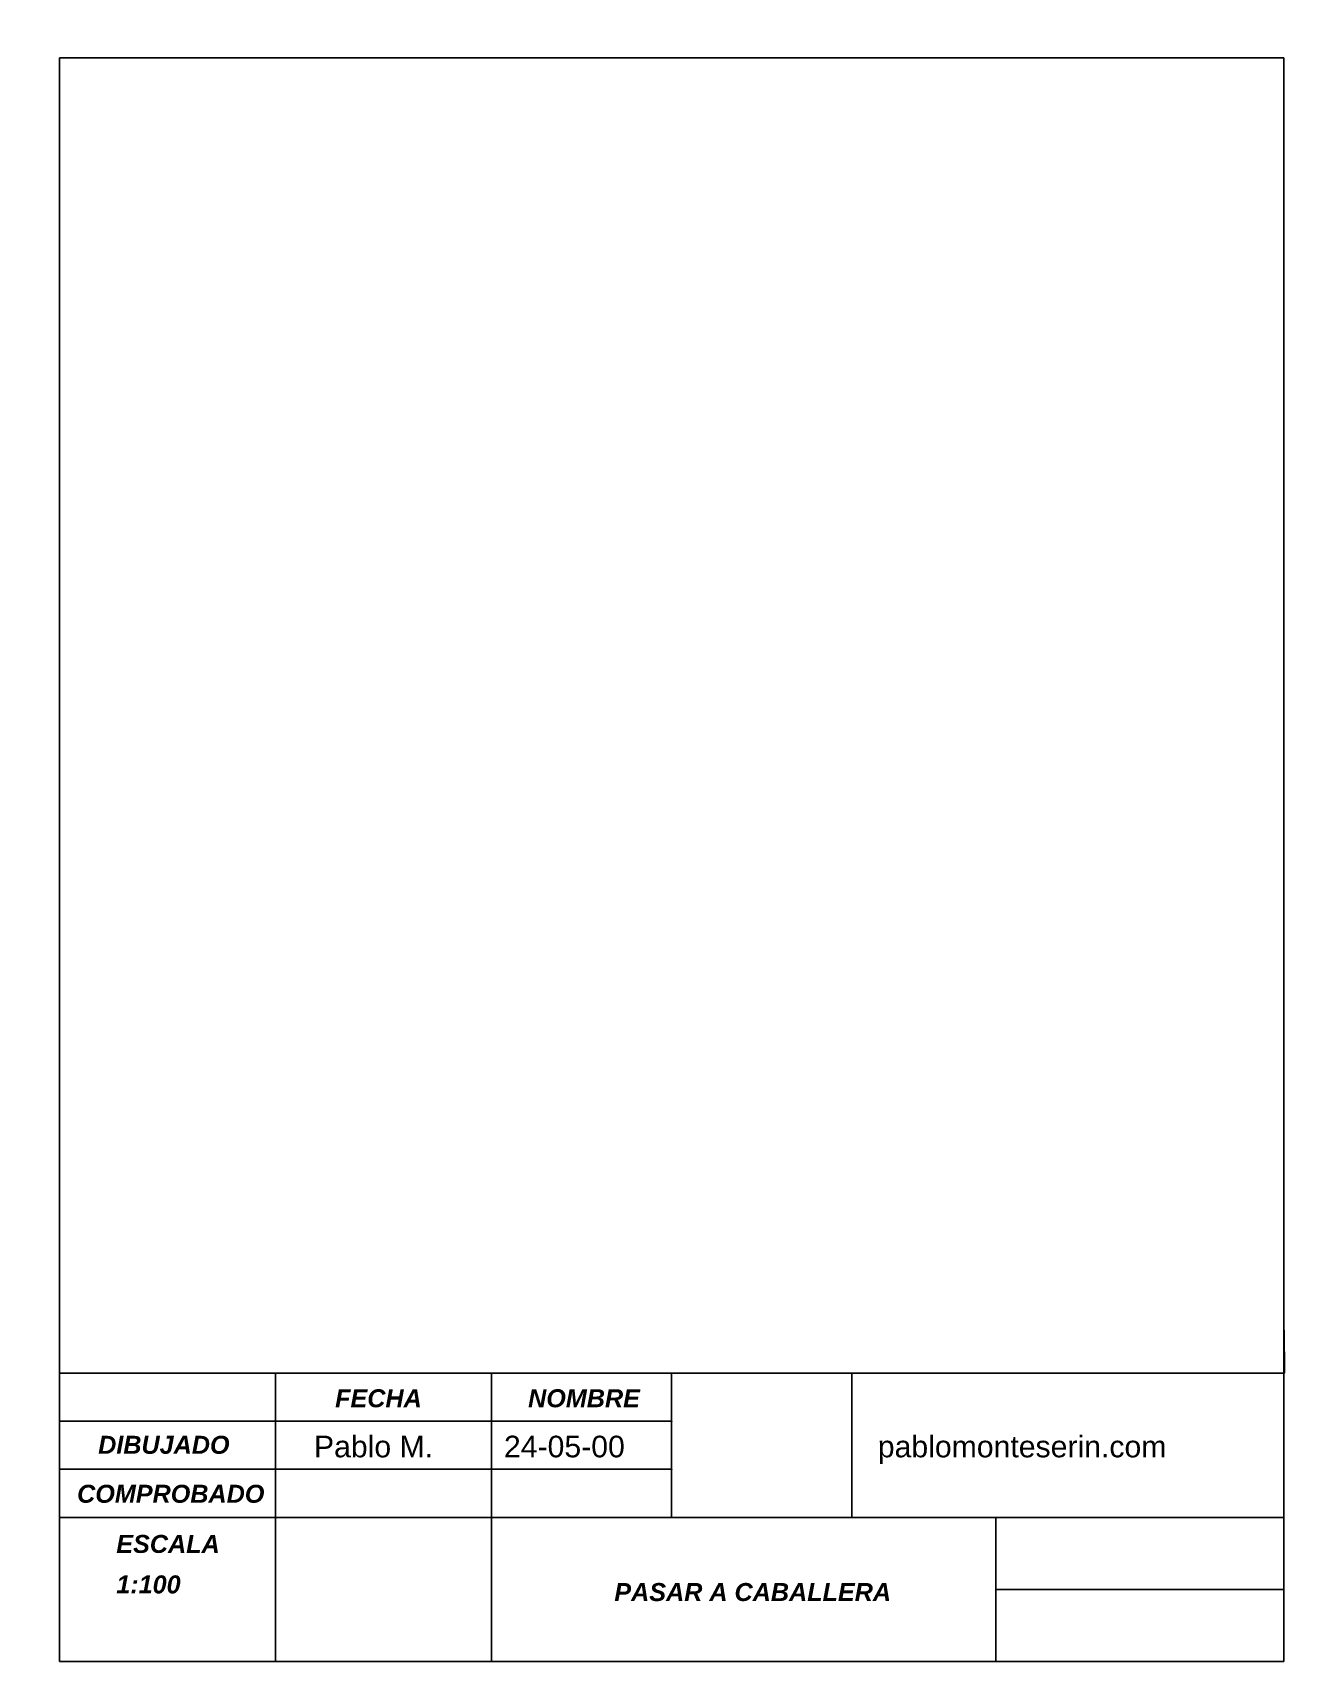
# Paper-space layout 'Presentación1' of a CAD drawing. Header units: millimetres. Extents: x 2 to 193, y 5 to 254.
import ezdxf

# ---------------------------------------------------------------- set-up
doc = ezdxf.new("R2010")
doc.units = ezdxf.units.MM
doc.layers.add('cajetín', color=7, linetype='Continuous')
doc.layers.add('marco', color=7, linetype='Continuous')
doc.layers.get('marco').off()
doc.styles.get("Standard").update_dxf_attribs({"font": 'ARIAL.TTF'})

# ---------------------------------------------------------------- blocks, each defined once
blk = doc.blocks.new('cajetinBueno')
at = {"layer": 'cajetín'}
for p, q in [((0, 86.45), (0, 222.62)), ((0, 222.62), (170, 222.62)), ((170, 0), (170, 222.62)), ((0, 53), (0, 86.45)), ((170, 53), (170, 86.45)), ((170, 53), (170, 59)), ((0, 53), (0, 40)), ((170, 40), (170, 53)), ((170, 40), (170, 53)), ((170.06, 40), (170.02, 46)), ((170, 40), (0, 40)), ((0, 40), (0, 20)), ((30, 20), (30, 40)), ((60, 20), (60, 40)), ((60, 40), (85, 40)), ((85, 40), (85, 20)), ((85, 40), (110, 40)), ((110, 40), (110, 20)), ((170, 20), (170, 40)), ((85, 33.33), (0, 33.33)), ((85, 26.67), (0, 26.67)), ((170, 20), (0, 20)), ((0, 20), (0, 0)), ((30, 0), (30, 20)), ((60, 0), (60, 20)), ((130, 0), (130, 20)), ((170, 0), (170, 20)), ((130, 10), (170, 10)), ((0, 0), (170, 0)), ((0, 0), (30, 0)), ((30, 0), (60, 0)), ((60, 0), (110, 0)), ((170, 0), (130, 0))]:
    blk.add_line(p, q, dxfattribs=at)
for p in [(85, 33.33), (85, 26.67)]:
    blk.add_point(p, dxfattribs=at)
for s, p in [('Pablo M.', (35.34, 28.33)), ('24-05-00', (61.72, 28.33)), ('pablomonteserin.com', (113.62, 28.33))]:
    blk.add_text(s, height=3, dxfattribs=at).set_placement(p)
at = {"layer": 'cajetín', "char_height": 2.5, "attachment_point": 1}
for s, width, insert in [('{\\fArial|b1|i1|c0|p34;FECHA}', 14.856, (38.28, 37.78)), ('{\\fArial|b1|i1|c0|p34;NOMBRE}', 14.856, (65.07, 37.78)), ('{\\fArial|b1|i1|c0|p34;DIBUJADO}', 14.856, (5.38, 31.32)), ('{\\fArial|b1|i1|c0|p34;COMPROBADO}', 14.856, (2.46, 24.52)), ('{\\fArial|b1|i1|c0|p34;ESCALA}', 14.856, (7.9, 17.56)), ('{\\fArial|b1|i1|c0|p34;1:100}', 14.856, (7.9, 11.94)), ('{\\fArial|b1|i1|c0|p34;PASAR A CABALLERA}', 40.9624, (77.04, 10.88))]:
    blk.add_mtext_dynamic_manual_height_columns(s, width=width, gutter_width=12.5, heights=[0], dxfattribs=dict(at, insert=insert))

psp = doc.layouts.new('Presentación1')

# ---------------------------------------------------------------- block references
at = {"xscale": 1.1, "yscale": 1.1, "zscale": 1.1}
psp.add_blockref('cajetinBueno', (5.76, 5.36), dxfattribs=at)

# ---------------------------------------------------------------- viewports
at = {"layer": 'marco'}
psp.add_viewport(center=(97.33, 150.72), size=(191.32, 206.747), view_center_point=(2288.035, 1119.729), view_height=20.6746, dxfattribs=at)

doc.saveas('drawing.dxf')
